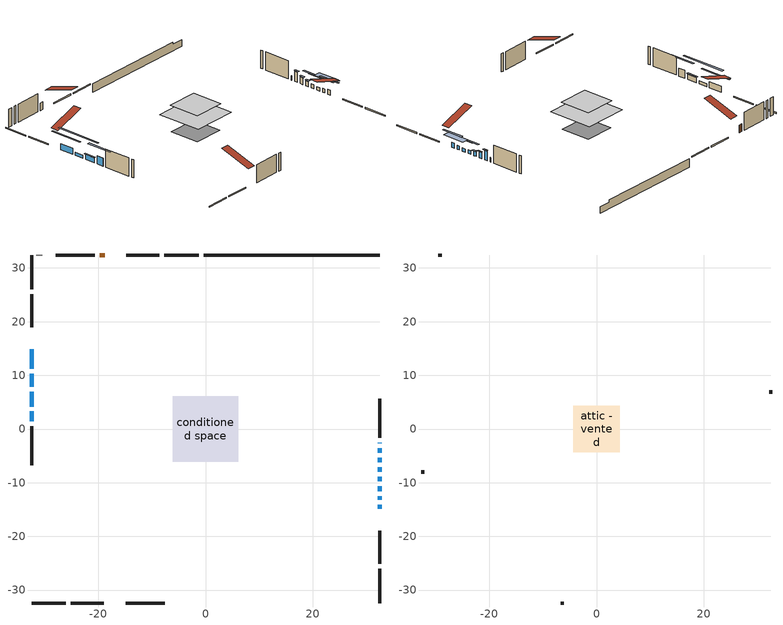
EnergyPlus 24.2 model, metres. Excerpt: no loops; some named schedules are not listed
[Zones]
conditioned space
 floor adiabatic (AdiabaticFloorConstruction): -6.1,-6.1 -6.1,6.1 6.1,6.1 6.1,-6.1 z2.75
 floor foundation (Slab1 construction): -4.16,-4.16 -4.16,4.16 4.16,4.16 4.16,-4.16 z-2.03
 wall outside (RimJoist1 construction): -1.29,32.41 -7.66,32.41 / -32.41,-32.41 -26.03,-32.41 / -32.41,32.41 -32.41,26.03 / 32.41,-32.41 32.41,-26.03 z0.31:0.61
 wall outside (RimJoist2 construction): -8.59,32.41 -14.74,32.41 / -25.1,-32.41 -18.96,-32.41 / -32.41,25.1 -32.41,18.96 / 32.41,-25.1 32.41,-18.96 z0.31:0.61
 wall outside (AdiabaticWallConstruction 1): -18.81,32.41 -19.69,32.41 z0.31:2.34
 wall outside (AdiabaticWallConstruction): 32.41,-14.89 32.41,-14.12 / 32.41,-7.92 32.41,-7.16 z0.31:1.66; 32.41,-13.2 32.41,-12.53 z0.31:1.35; 32.41,-11.61 32.41,-10.64 z0.31:1.17; 32.41,-9.71 32.41,-8.85 z0.31:1.33; -32.41,14.89 -32.41,11.18 z0.31:1.96; -32.41,10.25 -32.41,7.86 z0.31:1.12; 32.41,-6.23 32.41,-5.36 z0.31:2.06; 32.41,-4.44 32.41,-3.57 z0.31:2.98; -32.41,6.93 -32.41,4.19 z0.31:1.68; 32.41,-2.65 32.41,-2.54 z0.31:1.53; -32.41,3.26 -32.41,1.46 z0.31:2.44
 wall outside (Wall1 construction): -20.62,32.41 -27.9,32.41 / -14.89,-32.41 -7.6,-32.41 / -32.41,0.53 -32.41,-6.76 / 32.41,-1.61 32.41,5.67 z0.31:5.19
 wall foundation (FoundationWall1 construction): -0.36,32.41,-2.03 -0.36,32.41,0.31 29.13,32.41,0.31 29.13,32.41,-0.28 32.41,32.41,-0.28 32.41,32.41,-2.03
 wall adiabatic (Wall4 construction): -30.37,32.41 -31.48,32.41 z0.31:5.19
 window (WindowConstruction): 32.41,-14.89 32.41,-14.13 z0.31:1.66
 window (WindowConstruction 6): 32.41,-13.2 32.41,-12.53 z0.31:1.35
 window (WindowConstruction 7): 32.41,-11.61 32.41,-10.64 z0.31:1.17
 window (WindowConstruction 8): 32.41,-9.71 32.41,-8.85 z0.31:1.32
 window (WindowConstruction 9): -32.41,14.89 -32.41,11.18 z0.31:1.96
 window (WindowConstruction 11): -32.41,10.25 -32.41,7.86 z0.31:1.12
 window (WindowConstruction 1): 32.41,-7.92 32.41,-7.16 z0.31:1.66
 window (WindowConstruction 2): 32.41,-6.23 32.41,-5.37 z0.31:2.06
 window (WindowConstruction 3): 32.41,-4.44 32.41,-3.57 z0.31:2.98
 window (WindowConstruction 4): -32.41,6.93 -32.41,4.19 z0.31:1.68
 window (WindowConstruction 10): 32.41,-2.65 32.41,-2.54 z0.31:1.53
 window (WindowConstruction 5): -32.41,3.26 -32.41,1.46 z0.31:2.44
 door (Door): -18.81,32.41 -19.69,32.41 z0.31:2.34
 ceiling adiabatic (AdiabaticFloorConstruction): 6.1,-6.1 6.1,6.1 -6.1,6.1 -6.1,-6.1 z2.75
attic - vented
 floor to conditioned space (Floor1 construction Reversed): -4.31,-4.31 -4.31,4.31 4.31,4.31 4.31,-4.31 z5.19
 wall outside (Wall3 construction): -28.83,32.41 -29.44,32.41 / -6.68,-32.41 -6.07,-32.41 / -32.41,-7.68 -32.41,-8.29 / 32.41,6.6 32.41,7.2 z0.31:5.19
 roof outside (Roof1 construction): -17.88,32.41,5.19 -17.88,24,7.99 -15.66,24,7.99 -15.66,32.41,5.19; -15.82,-32.41,5.19 -15.82,-24,7.99 -18.03,-24,7.99 -18.03,-32.41,5.19; -32.41,15.82,5.19 -24,15.82,7.99 -24,18.03,7.99 -32.41,18.03,5.19; 32.41,-15.82,5.19 24,-15.82,7.99 24,-18.03,7.99 32.41,-18.03,5.19
shading: 32.41,-11.49 32.41,-17.53 32.82,-17.53 32.82,-11.49 z4.3; 32.41,-9.9 32.41,-15.84 34.23,-15.84 34.23,-9.9 z3.99; 32.41,-8 32.41,-14.25 32.82,-14.25 32.82,-8 z3.81; 32.41,-6.21 32.41,-12.35 32.82,-12.35 32.82,-6.21 z3.96; -32.41,8.54 -32.41,17.53 -32.82,17.53 -32.82,8.54 z4.6; -32.41,2.78 -32.41,15.33 -32.82,15.33 -32.82,2.78 z6.2; 32.41,-6.96 32.41,-8.12 32.82,-8.12 32.82,-6.96 z1.86; 32.41,-5.16 32.41,-6.43 32.82,-6.43 32.82,-5.16 z2.26; 32.41,-3.37 32.41,-4.64 32.82,-4.64 32.82,-3.37 z3.18; -32.41,3.99 -32.41,7.13 -32.82,7.13 -32.82,3.99 z1.88; -32.41,-1.18 -32.41,5.9 -32.82,5.9 -32.82,-1.18 z5.08
[Building]
Building 1: Terrain=Suburbs
[Site:Location]
Quebec Intl AP_QC: Latitude {deg}=46.8; Longitude {deg}=-71.38; Time Zone {hr}=-5; Elevation {m}=74; Keep Site Location Information=Yes
[Site:GroundTemperature:Shallow]
0.0108218, -2.24938, -2.43038, -1.3578, 2.94801, 7.23376, 10.9493, 13.303, 13.5029, 11.5886, 7.96783, 3.81355
[Site:WaterMainsTemperature]
Calculation Method=Schedule; Temperature Schedule=mains temperature schedule
[Material] Roughness=Rough; Thermal Absorptance=0.9
Name | Thickness {m} | Conductivity {W/m-K} | Density {kg/m3} | Specific Heat {J/kg-K} | Solar Absorptance | Visible Absorptance
asphalt or fiberglass shingles | 0.00635 | 0.162714 | 1121.4 | 1465.45 | 0.4 | 0.4
ceiling loosefill ins | 0.254 | 0.0480833 | 16.02 | 1046.75 | 0.7 | 0.7
ceiling stud and cavity | 0.1397 | 0.109582 | 65.682 | 1177.47 | 0.7 | 0.7
concrete 4.0 in. | 0.1016 | 1.803125 | 2242.8 | 837.4 | 0.7 | 0.7
concrete 8.0 in. | 0.2032 | 1.803125 | 2242.8 | 837.4 | 0.7 | 0.7
door material | 0.04445 | 0.188738 | 512.64 | 1214.23 | 0.7 | 0.7
exterior vertical ins | 0.00973614 | 0.029427 | 32.04 | 1214.23 | 0.7 | 0.7
floor covering | 0.0127 | 0.0433444 | 54.468 | 1339.84 | 0.6 | 0.6
floor rigid ins; wall rigid ins 2 | 0.512978 | 0.029427 | 32.04 | 1214.23 | 0.7 | 0.7
floor stud and cavity | 0.1397 | 1.75129 | 37.0049 | 1207.88 | 0.7 | 0.7
furniture material conditioned space 1 | 0.1524 | 0.115458 | 640.8 | 1214.23 | 0.6 | 0.6
gypsum board | 0.0127 | 0.160291 | 801 | 837.4 | 0.6 | 0.6
gypsum board 1 | 0.0127 | 0.160291 | 801 | 837.4 | 0.7 | 0.7
osb sheathing 0.5 in. | 0.0127 | 0.115458 | 512.64 | 1214.23 | 0.7 | 0.7
osb sheathing 0.75 in. | 0.01905 | 0.115458 | 512.64 | 1214.23 | 0.7 | 0.7
osb sheathing 2.0 in. | 0.0508 | 0.115458 | 512.64 | 1214.23 | 0.7 | 0.7
rim joist rigid ins; wall rigid ins | 0.051816 | 0.029427 | 32.04 | 1214.23 | 0.7 | 0.7
rim joist stud and cavity | 0.0508 | 0.0346513 | 125.044 | 1163.47 | 0.6 | 0.6
rim joist stud and cavity 1 | 0.0508 | 0.0352871 | 125.044 | 1163.47 | 0.6 | 0.6
wall rigid ins 1 | 0.051816 | 0.029427 | 32.04 | 1214.23 | 0.4 | 0.4
wall stud and cavity | 0.1397 | 0.137265 | 139.0536 | 1170.24 | 0.7 | 0.7
wall stud and cavity 1 | 0.0889 | 6.1454 | 50.32683 | 1063.81 | 0.6 | 0.6
wall stud and cavity 2 | 0.1397 | 0.11832 | 139.0536 | 1170.24 | 0.7 | 0.7
wall stud and cavity 3 | 0.0889 | 0.380278 | 52.3479 | 1209.89 | 0.7 | 0.7
wall stud and cavity 4 | 0.0889 | 0.391764 | 83.0341 | 1211.67 | 0.7 | 0.7
wood siding | 0.0254 | 0.102417 | 544.68 | 1172.36 | 0.4 | 0.4
wood siding 1 | 0.00254 | 0.102417 | 544.68 | 1172.36 | 0.4 | 0.4
wood siding 2; wood siding 3; wood siding 4 | 0.0254 | 0.102417 | 544.68 | 1172.36 | 0.7 | 0.7
[WindowMaterial:SimpleGlazingSystem]
Name | U-Factor {W/m2-K} | Solar Heat Gain Coefficient
WindowMaterial | 2.96164 | 0.56
WindowMaterial 1 | 2.94348 | 0.59
WindowMaterial 2 | 2.93325 | 0.61
WindowMaterial 3 | 2.946882 | 0.58
WindowMaterial 4 | 2.972433 | 0.6
WindowMaterial 5 | 2.983789 | 0.53
WindowMaterial 6 | 2.96732 | 0.55
WindowMaterial 7 | 2.96448 | 0.56
WindowMaterial 8 | 2.90203 | 0.65
WindowMaterial 9 | 3.06839 | 0.46
[Construction]
AdiabaticFloorConstruction: floor stud and cavity, floor rigid ins, osb sheathing 0.75 in., floor covering
AdiabaticWallConstruction: wood siding 3, wall rigid ins 2, wall stud and cavity 3, gypsum board
AdiabaticWallConstruction 1: wood siding 4, wall rigid ins 2, wall stud and cavity 3, gypsum board
Door: door material
Floor1 construction Reversed: gypsum board, ceiling stud and cavity, ceiling loosefill ins
FoundationWall1 construction: concrete 8.0 in., gypsum board 1
furniture construction conditioned space 1: furniture material conditioned space 1
PartitionWallConstruction: gypsum board, wall stud and cavity 4, gypsum board
RimJoist1 construction: wood siding 2, rim joist rigid ins, osb sheathing 2.0 in., rim joist stud and cavity
RimJoist2 construction: wood siding 2, rim joist rigid ins, osb sheathing 2.0 in., rim joist stud and cavity 1
Roof1 construction: asphalt or fiberglass shingles
Slab1 construction: concrete 4.0 in.
Wall1 construction: wood siding, wall rigid ins, osb sheathing 0.5 in., wall stud and cavity, gypsum board
Wall3 construction: wood siding 1, wall stud and cavity 1
Wall4 construction: wall rigid ins 1, osb sheathing 0.5 in., wall stud and cavity 2, gypsum board
WindowConstruction; WindowConstruction 1; WindowConstruction 11: WindowMaterial
WindowConstruction 10: WindowMaterial 9
WindowConstruction 2: WindowMaterial 1
WindowConstruction 3: WindowMaterial 2
WindowConstruction 4: WindowMaterial 3
WindowConstruction 5: WindowMaterial 4
WindowConstruction 6: WindowMaterial 5
WindowConstruction 7: WindowMaterial 6
WindowConstruction 8: WindowMaterial 7
WindowConstruction 9: WindowMaterial 8
[Zone] Multiplier=1; Part of Total Floor Area=Yes
Name | Volume {m3}
attic - vented | 33.8363
conditioned space | 558.7
[Space]
Name | Zone | Volume {m3}
attic - vented 1 | attic - vented | 33.8363
conditioned space 1 | conditioned space | 558.7
[ZoneInfiltration:EffectiveLeakageArea]
infil attic - vented 1: Zone or Space=attic - vented 1; Schedule=Always On Discrete; Effective Air Leakage Area {cm2}=2747.82; Stack Coefficient=0.000533888; Wind Coefficient=1.56115e-05
[ZoneMixing]
whole house fan mix: Zone or Space=attic - vented; Schedule=Always On Continuous; Design Flow Rate Calculation Method=Flow/Zone; Design Flow Rate {m3/s}=0; Source Zone or Space=conditioned space
[SurfaceProperty:ExposedFoundationPerimeter]
Slab1: Exposed Perimeter Calculation Method=TotalExposedPerimeter; Total Exposed Perimeter {m}=32.766
[InternalMass] Zone or ZoneList=conditioned space; Space or SpaceList=conditioned space 1
Name | Construction | Surface Area {m2}
furniture mass conditioned space 1 | furniture construction conditioned space 1 | 87.204
partition wall mass | PartitionWallConstruction | 218.01
[Lights]
interior lighting: Zone or ZoneList or Space or SpaceList=conditioned space 1; Schedule=interior lighting schedule; Design Level Calculation Method=LightingLevel; Lighting Level {W}=343.2; Return Air Fraction=0; Fraction Radiant=0.6; Fraction Visible=0.2; Fraction Replaceable=1
[People]
occupants: Zone or ZoneList or Space or SpaceList=conditioned space 1; Number of People Schedule=occupants schedule; Number of People Calculation Method=People; Number of People=3; Fraction Radiant=0.314171; Sensible Heat Fraction=0.56303; Activity Level Schedule=occupants activity schedule; Carbon Dioxide Generation Rate {m3/s-W}=0; Enable ASHRAE 55 Comfort Warnings=No; Mean Radiant Temperature Calculation Type=EnclosureAveraged
[ElectricEquipment] Zone or ZoneList or Space or SpaceList=conditioned space 1; Design Level Calculation Method=EquipmentLevel
Name | Schedule | Design Level {W} | Fraction Latent | Fraction Radiant | Fraction Lost
clothes dryer | clothes dryer schedule | 140.772 | 0.015 | 0.081 | 0.85
clothes washer | clothes washer schedule | 32.1985 | 0.03 | 0.162 | 0.7
cooking range | cooking range schedule | 208.969 | 0.08 | 0.432 | 0.2
dishwasher | dishwasher schedule | 66.8632 | 0.3 | 0.18 | 0.4
fridge | fridge schedule | 72.9452 | 0 | 0.6 | 0
mech vent bath fan 0 | mech vent bath fan 0 schedule | 50.2 | 0 | 0 | 1
mech vent bath fan 1 | mech vent bath fan 1 schedule | 50.2 | 0 | 0 | 1
mech vent house fan | mech vent house fan schedule | 15.1167 | 0 | 0 | 1
mech vent house fan cfis | mech vent house fan cfis schedule | 0 | 0 | 0 | 0
mech vent range fan 0 | mech vent range fan 0 schedule | 57 | 0 | 0 | 1
misc plug loads | misc plug loads schedule | 494.7 | 0.045 | 0.513 | 0.1
whole house fan | Always On Discrete | 0 | 0 | 0 | 1
[OtherEquipment] Zone or ZoneList or Space or SpaceList=conditioned space 1; Design Level Calculation Method=EquipmentLevel
Name | Fuel Type | Schedule | Design Level {W} | Fraction Latent | Fraction Radiant | Fraction Lost
clothes dryer 1 | Electricity | clothes dryer schedule | 0 | 0.015 | 0.081 | 0.85
cooking range 1 | Electricity | cooking range schedule | 0 | 0.08 | 0.432 | 0.2
general water use latent | None | general water use schedule | 59.3978 | 1 | 0 | 0
general water use sensible | None | general water use schedule | -58.539 | 0 | 0.6 | 0
mech vent house fan latent load | None | Always On Discrete | 0 | 1 | 0 | 0
mech vent house fan sensible load | None | Always On Discrete | 0 | 0 | 0 | 0
water heater energy adjustment1 | Electricity | Always On Discrete | 0.01 | 0 | 0 | 1
[ZoneInfiltration:DesignFlowRate] Zone or ZoneList or Space or SpaceList=conditioned space 1; Schedule=Always On Discrete; Design Flow Rate Calculation Method=Flow/Zone; Design Flow Rate {m3/s}=0
infil flow; natural vent flow; whole house fan flow
[ZoneControl:Thermostat]
conditioned space Thermostat: Zone or ZoneList=conditioned space; Control Type Schedule=conditioned space Thermostat Schedule; Control 1=conditioned space temperature setpoint; Temperature Difference Between Cutout And Setpoint {deltaC}=0
[ZoneHVAC:Baseboard:Convective:Electric]
electric baseboard: Availability Schedule=Always On Discrete; Heating Design Capacity {W}=13042.5; Efficiency=1
[AirLoopHVAC:UnitarySystem]
unit heater unitary system: Control Type=Load; Controlling Zone or Thermostat Location=conditioned space; Dehumidification Control Type=None; Availability Schedule=Always On Discrete; Supply Fan=unit heater supply fan; Fan Placement=BlowThrough; Supply Air Fan Operating Mode Schedule=unit heater auto fan schedule; Heating Coil=unit heater htg coil; DX Heating Coil Sizing Ratio=1; Use DOAS DX Cooling Coil=No; Minimum Supply Air Temperature {C}=2; Latent Load Control=SensibleOnlyLoadControl; Cooling Supply Air Flow Rate Method=None; Heating Supply Air Flow Rate Method=SupplyAirFlowRate; Heating Supply Air Flow Rate {m3/s}=0.00141584; No Load Supply Air Flow Rate Method=SupplyAirFlowRate; No Load Supply Air Flow Rate {m3/s}=0; No Load Supply Air Flow Rate Control Set To Low Speed=Yes; Maximum Supply Air Temperature {C}=48.8889; Maximum Outdoor Dry-Bulb Temperature for Supplemental Heater Operation {C}=21; Ancillary On-Cycle Electric Power {W}=0; Ancillary Off-Cycle Electric Power {W}=0
[Fan:SystemModel]
unit heater supply fan: Availability Schedule=Always On Discrete; Design Maximum Air Flow Rate {m3/s}=0.00141584; Speed Control Method=Discrete; Electric Power Minimum Flow Rate Fraction=0.2; Design Pressure Rise {Pa}=500; Motor Efficiency=1; Motor In Air Stream Fraction=1; Design Electric Power Consumption {W}=Autosize; Design Power Sizing Method=PowerPerFlow; Electric Power Per Unit Flow Rate {W/(m3/s)}=1e-06; Electric Power Per Unit Flow Rate Per Unit Pressure {W/((m3/s)-Pa)}=1.66667; Fan Total Efficiency=0.7; Motor Loss Radiative Fraction=0; Number of Speeds=1; Speed Flow Fraction 1=1; Speed Electric Power Fraction 1=1
[Coil:Heating:Fuel]
unit heater htg coil: Availability Schedule=Always On Discrete; Fuel Type=OtherFuel1; Burner Efficiency=0.3; Nominal Capacity {W}=0.293071; On Cycle Parasitic Electric Load {W}=0; Off Cycle Parasitic Fuel Load {W}=0
[Zone equipment]
conditioned space: electric baseboard, unit heater unitary system
[Foundation:Kiva]
Foundation Kiva 1: Initial Indoor Air Temperature {C}=18; Wall Height Above Grade {m}=0.310012; Wall Depth Below Slab {m}=0.2032; Custom Block Material Name 1=exterior vertical ins; Custom Block Depth 1 {m}=2.34001; Custom Block X Position 1 {m}=0.2159; Custom Block Z Position 1 {m}=0
[Foundation:Kiva:Settings]
Soil Conductivity {W/m-K}=0.849921; Soil Density {kg/m3}=1842.3; Soil Specific Heat {J/kg-K}=418.7; Ground Solar Absorptivity=0.9; Ground Thermal Absorptivity=0.9; Ground Surface Roughness {m}=0.03; Far-Field Width {m}=40; Deep-Ground Boundary Condition=ZeroFlux; Deep-Ground Depth {m}=40; Minimum Cell Dimension {m}=0.2; Maximum Cell Growth Coefficient=3; Simulation Timestep=Timestep
[Exterior:Lights]
exterior lighting: Schedule=exterior lighting schedule; Design Level {W}=75.6
[EnergyManagementSystem:GlobalVariable]
infil_program_Qfan
infil_program_Qinf
natural_vent_program_Qnv
natural_vent_program_Qwhf
[EnergyManagementSystem:Sensor]
Name | Output:Variable or Output:Meter Index Key | Output:Variable or Output:Meter
airflow_gain | infil flow | Infiltration Sensible Heat Gain Energy
airflow_gain_1 | natural vent flow | Infiltration Sensible Heat Gain Energy
airflow_gain_2 | whole house fan flow | Infiltration Sensible Heat Gain Energy
airflow_loss | infil flow | Infiltration Sensible Heat Loss Energy
airflow_loss_1 | natural vent flow | Infiltration Sensible Heat Loss Energy
airflow_loss_2 | whole house fan flow | Infiltration Sensible Heat Loss Energy
clg_load_cond |  | Cooling:EnergyTransfer:Zone:CONDITIONED SPACE
clg_sp_s; clg_sp_s_1 | cooling setpoint | Schedule Value
clothes_dryer_exhaust_0_sch_s | clothes dryer exhaust 0 schedule | Schedule Value
conditioned_space_clg_unmet_s | conditioned space | Zone Cooling Setpoint Not Met Time
conditioned_space_htg_unmet_s | conditioned space | Zone Heating Setpoint Not Met Time
cool_season | cooling season schedule | Schedule Value
fridge_tin_s | conditioned space | Zone Mean Air Temperature
htg_load_cond |  | Heating:EnergyTransfer:Zone:CONDITIONED SPACE
htg_sp_s; htg_sp_s_1 | heating setpoint | Schedule Value
ig_ee_conv | clothes dryer | Electric Equipment Convective Heating Energy
ig_ee_conv_2 | cooking range | Electric Equipment Convective Heating Energy
ig_ee_conv_4 | fridge | Electric Equipment Convective Heating Energy
ig_ee_conv_5 | misc plug loads | Electric Equipment Convective Heating Energy
ig_ee_conv_6 | whole house fan | Electric Equipment Convective Heating Energy
ig_ee_rad | clothes dryer | Electric Equipment Radiant Heating Energy
ig_ee_rad_2 | cooking range | Electric Equipment Radiant Heating Energy
ig_ee_rad_4 | fridge | Electric Equipment Radiant Heating Energy
ig_ee_rad_5 | misc plug loads | Electric Equipment Radiant Heating Energy
ig_ee_rad_6 | whole house fan | Electric Equipment Radiant Heating Energy
ig_lgt_conv | interior lighting | Lights Convective Heating Energy
ig_lgt_rad | interior lighting | Lights Radiant Heating Energy
ig_lgt_vis | interior lighting | Lights Visible Radiation Heating Energy
ig_oe_conv | clothes dryer 1 | Other Equipment Convective Heating Energy
ig_oe_conv_1 | cooking range 1 | Other Equipment Convective Heating Energy
ig_oe_conv_2 | general water use latent | Other Equipment Convective Heating Energy
ig_oe_conv_3 | general water use sensible | Other Equipment Convective Heating Energy
ig_oe_conv_4 | water heater energy adjustment1 | Other Equipment Convective Heating Energy
ig_oe_rad | clothes dryer 1 | Other Equipment Radiant Heating Energy
ig_oe_rad_1 | cooking range 1 | Other Equipment Radiant Heating Energy
ig_oe_rad_2 | general water use latent | Other Equipment Radiant Heating Energy
ig_oe_rad_3 | general water use sensible | Other Equipment Radiant Heating Energy
ig_oe_rad_4 | water heater energy adjustment1 | Other Equipment Radiant Heating Energy
ig_ppl_conv | occupants | People Convective Heating Energy
ig_ppl_rad | occupants | People Radiant Heating Energy
im_conv | furniture mass conditioned space 1 | Surface Inside Face Convection Heat Gain Energy
im_conv_1 | partition wall mass | Surface Inside Face Convection Heat Gain Energy
im_ig | furniture mass conditioned space 1 | Surface Inside Face Internal Gains Radiation Heat Gain Energy
im_ig_1 | partition wall mass | Surface Inside Face Internal Gains Radiation Heat Gain Energy
im_lgt | furniture mass conditioned space 1 | Surface Inside Face Lights Radiation Heat Gain Energy
im_lgt_1 | partition wall mass | Surface Inside Face Lights Radiation Heat Gain Energy
im_sol | furniture mass conditioned space 1 | Surface Inside Face Solar Radiation Heat Gain Energy
im_sol_1 | partition wall mass | Surface Inside Face Solar Radiation Heat Gain Energy
im_surf | furniture mass conditioned space 1 | Surface Inside Face Net Surface Thermal Radiation Heat Gain Energy
im_surf_1 | partition wall mass | Surface Inside Face Net Surface Thermal Radiation Heat Gain Energy
mech_vent_bath_fan_0_sch_s | mech vent bath fan 0 schedule | Schedule Value
mech_vent_bath_fan_1_sch_s | mech vent bath fan 1 schedule | Schedule Value
mech_vent_range_fan_0_sch_s | mech vent range fan 0 schedule | Schedule Value
mv_conv | mech vent bath fan 0 | Electric Equipment Convective Heating Energy
mv_conv_1 | mech vent bath fan 1 | Electric Equipment Convective Heating Energy
mv_conv_2 | mech vent house fan | Electric Equipment Convective Heating Energy
mv_conv_3 | mech vent house fan cfis | Electric Equipment Convective Heating Energy
mv_conv_4 | mech vent range fan 0 | Electric Equipment Convective Heating Energy
mv_conv_5 | mech vent house fan latent load | Other Equipment Convective Heating Energy
mv_conv_6 | mech vent house fan sensible load | Other Equipment Convective Heating Energy
mv_rad | mech vent bath fan 0 | Electric Equipment Radiant Heating Energy
mv_rad_1 | mech vent bath fan 1 | Electric Equipment Radiant Heating Energy
mv_rad_2 | mech vent house fan | Electric Equipment Radiant Heating Energy
mv_rad_3 | mech vent house fan cfis | Electric Equipment Radiant Heating Energy
mv_rad_4 | mech vent range fan 0 | Electric Equipment Radiant Heating Energy
mv_rad_5 | mech vent house fan latent load | Other Equipment Radiant Heating Energy
mv_rad_6 | mech vent house fan sensible load | Other Equipment Radiant Heating Energy
natural_vent_s | natural vent schedule | Schedule Value
out_pb_s |  | Site Outdoor Air Barometric Pressure
out_wt_s |  | Site Outdoor Air Humidity Ratio
site_vw_s |  | Site Wind Speed
ss_back_out | Window1 | Surface Window Shortwave from Zone Back Out Window Heat Transfer Rate
ss_back_out_1 | Window10 | Surface Window Shortwave from Zone Back Out Window Heat Transfer Rate
ss_back_out_10 | Window8 | Surface Window Shortwave from Zone Back Out Window Heat Transfer Rate
ss_back_out_11 | Window9 | Surface Window Shortwave from Zone Back Out Window Heat Transfer Rate
ss_back_out_2 | Window11 | Surface Window Shortwave from Zone Back Out Window Heat Transfer Rate
ss_back_out_3 | Window12 | Surface Window Shortwave from Zone Back Out Window Heat Transfer Rate
ss_back_out_4 | Window13 | Surface Window Shortwave from Zone Back Out Window Heat Transfer Rate
ss_back_out_5 | Window15 | Surface Window Shortwave from Zone Back Out Window Heat Transfer Rate
ss_back_out_6 | Window2 | Surface Window Shortwave from Zone Back Out Window Heat Transfer Rate
ss_back_out_7 | Window3 | Surface Window Shortwave from Zone Back Out Window Heat Transfer Rate
ss_back_out_8 | Window4 | Surface Window Shortwave from Zone Back Out Window Heat Transfer Rate
ss_back_out_9 | Window5 | Surface Window Shortwave from Zone Back Out Window Heat Transfer Rate
ss_conv | Door1 | Surface Inside Face Convection Heat Gain Energy
ss_conv_1 | Window1 | Surface Inside Face Convection Heat Gain Energy
ss_conv_10 | Window5 | Surface Inside Face Convection Heat Gain Energy
ss_conv_11 | Window8 | Surface Inside Face Convection Heat Gain Energy
ss_conv_12 | Window9 | Surface Inside Face Convection Heat Gain Energy
ss_conv_2 | Window10 | Surface Inside Face Convection Heat Gain Energy
ss_conv_3 | Window11 | Surface Inside Face Convection Heat Gain Energy
ss_conv_4 | Window12 | Surface Inside Face Convection Heat Gain Energy
ss_conv_5 | Window13 | Surface Inside Face Convection Heat Gain Energy
ss_conv_6 | Window15 | Surface Inside Face Convection Heat Gain Energy
ss_conv_7 | Window2 | Surface Inside Face Convection Heat Gain Energy
ss_conv_8 | Window3 | Surface Inside Face Convection Heat Gain Energy
ss_conv_9 | Window4 | Surface Inside Face Convection Heat Gain Energy
ss_ig | Door1 | Surface Inside Face Internal Gains Radiation Heat Gain Energy
ss_ig_1 | Window1 | Surface Inside Face Internal Gains Radiation Heat Gain Energy
ss_ig_10 | Window5 | Surface Inside Face Internal Gains Radiation Heat Gain Energy
ss_ig_11 | Window8 | Surface Inside Face Internal Gains Radiation Heat Gain Energy
ss_ig_12 | Window9 | Surface Inside Face Internal Gains Radiation Heat Gain Energy
ss_ig_2 | Window10 | Surface Inside Face Internal Gains Radiation Heat Gain Energy
ss_ig_3 | Window11 | Surface Inside Face Internal Gains Radiation Heat Gain Energy
ss_ig_4 | Window12 | Surface Inside Face Internal Gains Radiation Heat Gain Energy
ss_ig_5 | Window13 | Surface Inside Face Internal Gains Radiation Heat Gain Energy
ss_ig_6 | Window15 | Surface Inside Face Internal Gains Radiation Heat Gain Energy
ss_ig_7 | Window2 | Surface Inside Face Internal Gains Radiation Heat Gain Energy
ss_ig_8 | Window3 | Surface Inside Face Internal Gains Radiation Heat Gain Energy
ss_ig_9 | Window4 | Surface Inside Face Internal Gains Radiation Heat Gain Energy
ss_lgt | Door1 | Surface Inside Face Lights Radiation Heat Gain Energy
ss_sol | Door1 | Surface Inside Face Solar Radiation Heat Gain Energy
ss_surf | Door1 | Surface Inside Face Net Surface Thermal Radiation Heat Gain Energy
ss_surf_1 | Window1 | Surface Inside Face Net Surface Thermal Radiation Heat Gain Energy
ss_surf_10 | Window5 | Surface Inside Face Net Surface Thermal Radiation Heat Gain Energy
ss_surf_11 | Window8 | Surface Inside Face Net Surface Thermal Radiation Heat Gain Energy
ss_surf_12 | Window9 | Surface Inside Face Net Surface Thermal Radiation Heat Gain Energy
ss_surf_2 | Window10 | Surface Inside Face Net Surface Thermal Radiation Heat Gain Energy
ss_surf_3 | Window11 | Surface Inside Face Net Surface Thermal Radiation Heat Gain Energy
